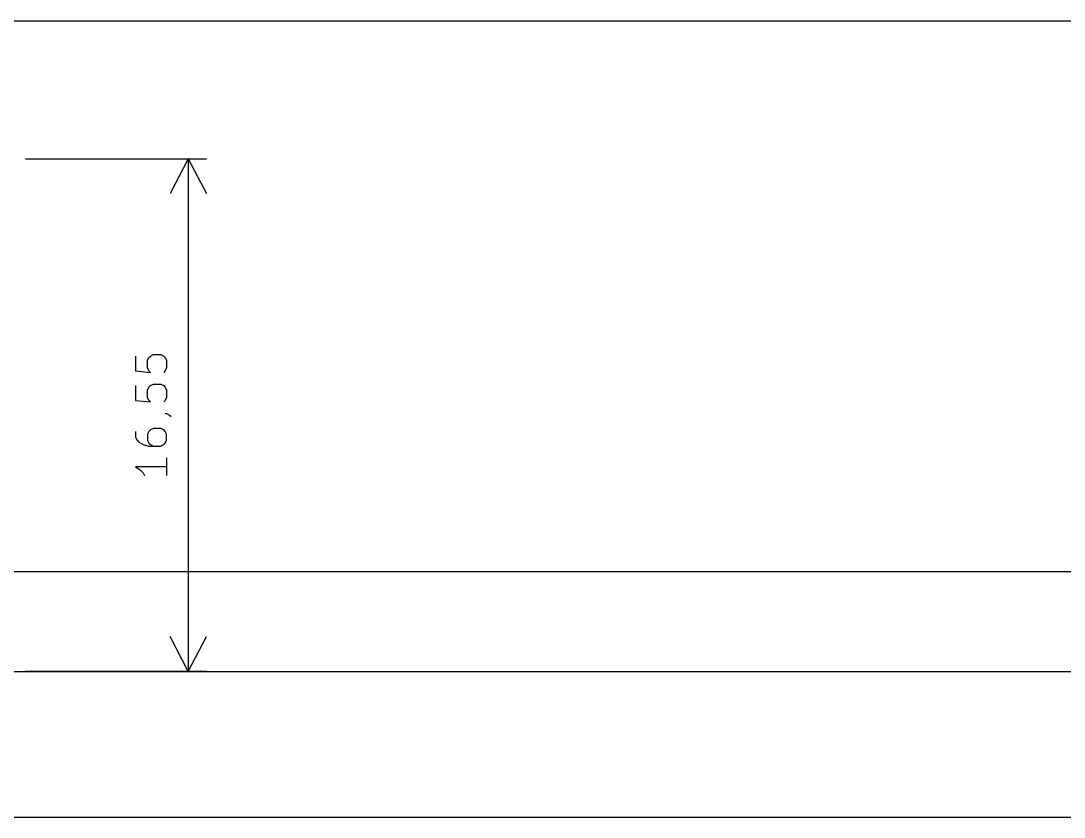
# Model space of a CAD drawing. Header units: millimetres. Extents: x 183 to 663, y -184 to 161.
# Drawn here: x 439.1 to 472.77, y -183.2 to -157.5 of the extents above; entities that cross this region are included whole.
import ezdxf

# ---------------------------------------------------------------- set-up
doc = ezdxf.new("R2010")
doc.units = ezdxf.units.MM
doc.layers.add('User.3', color=254, linetype='CONTINUOUS', true_color=0xb4dbd2)
doc.layers.add('User.4', color=57, linetype='CONTINUOUS', true_color=0x484848)

msp = doc.modelspace()

# ---------------------------------------------------------------- linework, layer by layer
at = {"layer": 'User.3', "linetype": 'CONTINUOUS'}
for p, q in [((435.75, -157.5), (549, -157.5)), ((439.25, -161.95), (445.08642, -161.95)), ((444.5, -161.95), (443.913579, -163.076504)), ((444.5, -161.95), (444.5, -178.5)), ((444.5, -161.95), (445.086421, -163.076504)), ((442.804819, -168.320238), (442.804819, -168.796428)), ((443.23339, -168.367857), (443.281009, -168.320238)), ((443.281009, -168.320238), (443.376247, -168.272619)), ((443.376247, -168.272619), (443.614342, -168.272619)), ((443.614342, -168.272619), (443.70958, -168.320238)), ((443.70958, -168.320238), (443.7572, -168.367857)), ((443.185771, -168.463095), (443.23339, -168.367857)), ((443.185771, -168.70119), (443.185771, -168.463095)), ((443.7572, -168.367857), (443.804819, -168.463095)), ((443.804819, -168.463095), (443.804819, -168.70119)), ((442.804819, -168.796428), (443.281009, -168.844047)), ((443.23339, -168.796428), (443.185771, -168.70119)), ((443.281009, -168.844047), (443.23339, -168.796428)), ((443.7572, -168.796428), (443.70958, -168.844047)), ((443.804819, -168.70119), (443.7572, -168.796428)), ((442.804819, -169.272619), (442.804819, -169.748809)), ((443.185771, -169.415476), (443.23339, -169.320238)), ((443.23339, -169.320238), (443.281009, -169.272619)), ((443.281009, -169.272619), (443.376247, -169.225)), ((443.376247, -169.225), (443.614342, -169.225)), ((443.614342, -169.225), (443.70958, -169.272619)), ((443.70958, -169.272619), (443.7572, -169.320238)), ((443.7572, -169.320238), (443.804819, -169.415476)), ((443.185771, -169.653571), (443.185771, -169.415476)), ((443.23339, -169.748809), (443.185771, -169.653571)), ((443.804819, -169.653571), (443.7572, -169.748809)), ((443.804819, -169.415476), (443.804819, -169.653571)), ((442.804819, -169.748809), (443.281009, -169.796428)), ((443.281009, -169.796428), (443.23339, -169.748809)), ((443.7572, -169.748809), (443.70958, -169.796428)), ((443.7572, -170.17738), (443.804819, -170.17738)), ((443.804819, -170.17738), (443.900057, -170.224999)), ((443.900057, -170.224999), (443.947676, -170.272618)), ((443.281009, -170.70119), (443.23339, -170.748809)), ((443.376247, -170.653571), (443.281009, -170.70119)), ((443.614342, -170.653571), (443.376247, -170.653571)), ((443.70958, -170.70119), (443.614342, -170.653571)), ((443.7572, -170.748809), (443.70958, -170.70119)), ((442.804819, -170.748809), (442.804819, -170.939285)), ((442.804819, -170.939285), (442.852438, -171.034523)), ((442.852438, -171.034523), (442.900057, -171.082142)), ((443.23339, -170.748809), (443.185771, -170.844047)), ((443.185771, -170.844047), (443.185771, -171.034523)), ((443.185771, -171.034523), (443.23339, -171.129761)), ((443.804819, -170.844047), (443.7572, -170.748809)), ((443.7572, -171.129761), (443.804819, -171.034523)), ((443.804819, -171.034523), (443.804819, -170.844047)), ((442.900057, -171.082142), (443.042914, -171.17738)), ((443.042914, -171.17738), (443.23339, -171.224999)), ((443.23339, -171.129761), (443.281009, -171.17738)), ((443.23339, -171.224999), (443.614342, -171.224999)), ((443.281009, -171.17738), (443.376247, -171.224999)), ((443.614342, -171.224999), (443.70958, -171.17738)), ((443.70958, -171.17738), (443.7572, -171.129761)), ((443.804819, -171.605952), (443.804819, -172.17738)), ((443.804819, -171.891666), (442.804819, -171.891666)), ((442.804819, -171.891666), (442.947676, -171.986904)), ((442.947676, -171.986904), (443.042914, -172.082142)), ((443.042914, -172.082142), (443.090533, -172.17738)), ((421.25, -175.27), (549, -175.27)), ((444.5, -178.5), (443.913579, -177.373496)), ((444.5, -178.5), (445.086421, -177.373496)), ((293.5, -178.5), (549, -178.5)), ((445.08642, -178.5), (439.25, -178.5)), ((293.5, -183.2), (549, -183.2))]:
    msp.add_line(p, q, dxfattribs=at)
at = {"layer": 'User.4', "linetype": 'CONTINUOUS'}
msp.add_line((293.5, -178.5), (549, -178.5), dxfattribs=at)

doc.saveas('drawing.dxf')
